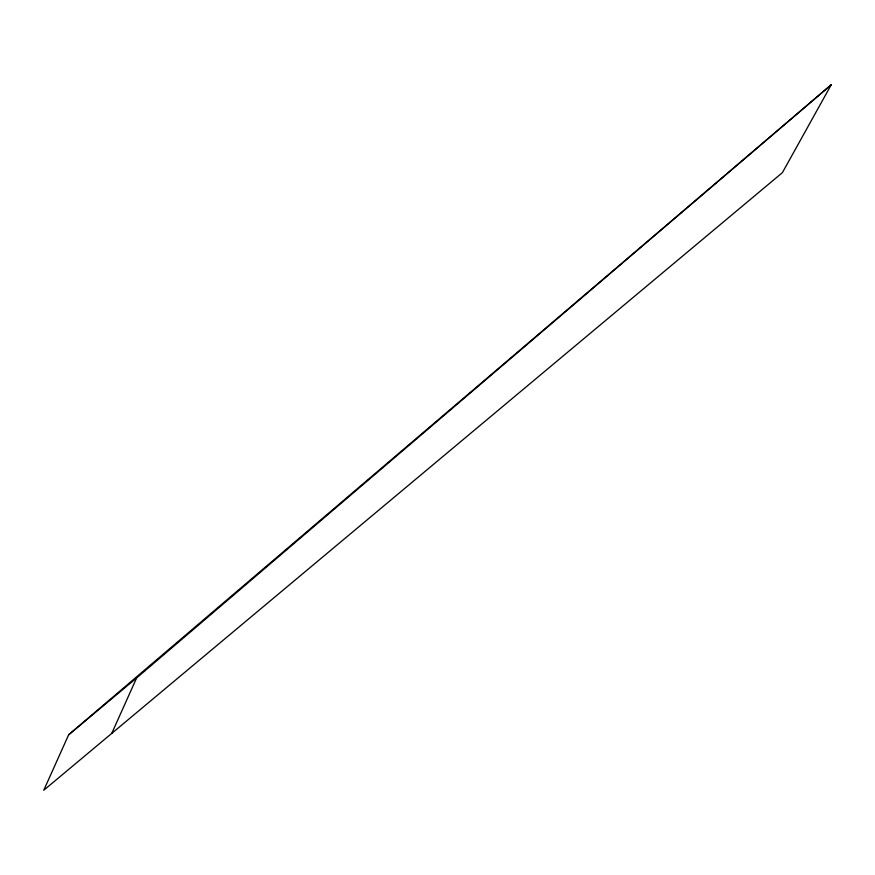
<?xml version="1.0" encoding="UTF-8"?>
<svg xmlns="http://www.w3.org/2000/svg" width="875" height="875" viewBox="0 0 875 875"><rect width="100%" height="100%" fill="white"/><g stroke="black" fill="none" stroke-linecap="round" stroke-linejoin="round"><path stroke-width="1.31" d="M68.655 734.781L43.75 790.256L782.392 172.659L831.25 84.744L68.655 734.781L136.631 677.928L831.25 84.744M111.737 733.414L136.631 677.928"/></g></svg>
